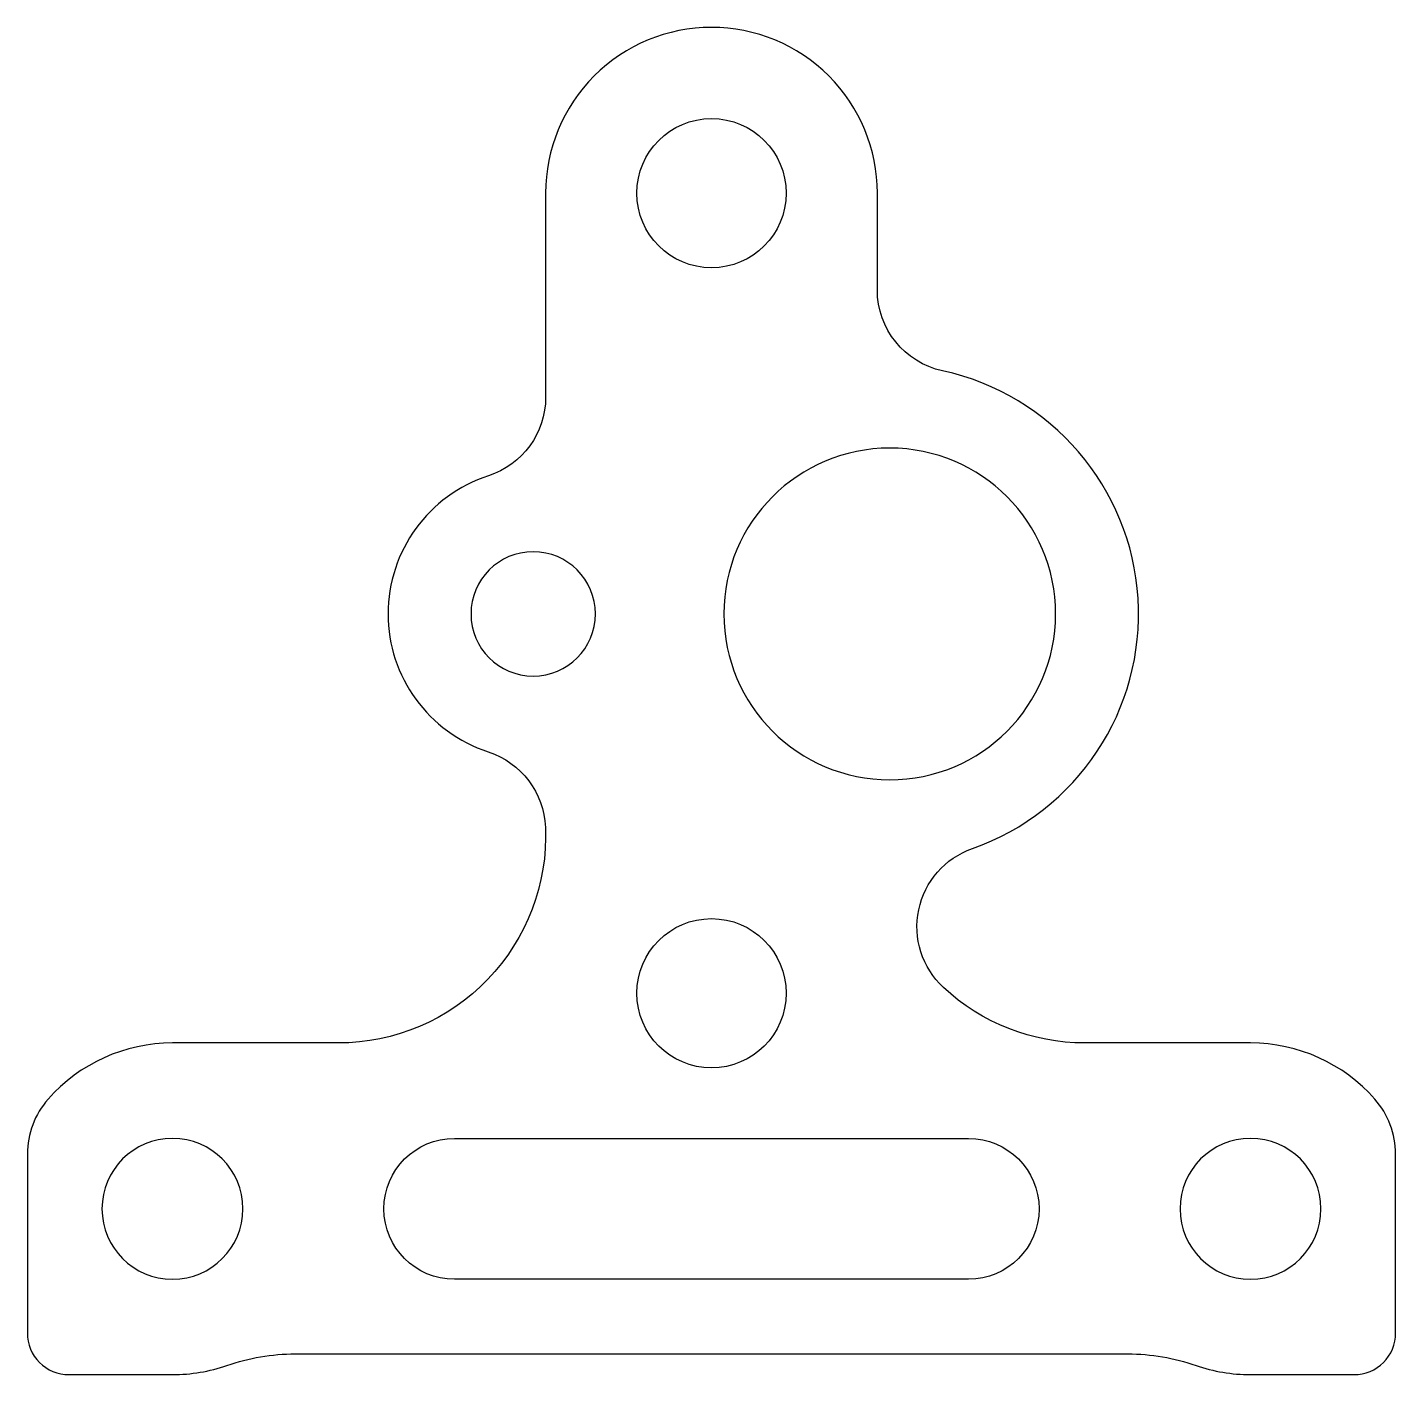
# Model space of a CAD drawing. Header units: millimetres. Extents: x -22.3 to 10.7, y 49.4 to 81.9.
import ezdxf

# ---------------------------------------------------------------- set-up
doc = ezdxf.new("R2010")
doc.units = ezdxf.units.MM
doc.layers.get('0').update_dxf_attribs({"linetype": 'CONTINUOUS'})

msp = doc.modelspace()

# ---------------------------------------------------------------- linework, layer by layer
for points in [[(-18.791, 49.405, 0.08392), (-17.476, 49.627, -0.08392), (-15.833, 49.905), (4.251, 49.905, -0.08392), (5.895, 49.627, 0.08392), (7.209, 49.405), (9.709, 49.405, 0.414214), (10.709, 50.405), (10.709, 54.728, 0.182676), (10.209, 56.05, 0.21525), (7.209, 57.405), (3.209, 57.405, -0.189632), (-0.198, 58.745, -0.563816), (0.501, 62.095, 0.755894), (-0.216, 73.618, -0.352799), (-1.791, 75.572), (-1.791, 77.905, 0.414214), (-5.791, 81.905, 0.414214), (-9.791, 77.905), (-9.791, 72.986, -0.324898), (-11.173, 71.084, 0.726306), (-11.174, 64.427, -0.313698), (-9.795, 62.606, -0.426036), (-14.791, 57.405), (-18.791, 57.405, 0.21525), (-21.791, 56.05, 0.182676), (-22.291, 54.728), (-22.291, 50.405, 0.414214), (-21.291, 49.405)], [(0.409, 51.705), (-11.991, 51.705, -1), (-11.991, 55.105), (0.409, 55.105, -1)]]:
    msp.add_lwpolyline(points, format="xyb", close=True)
for centre in [(-5.791, 77.905), (-5.791, 58.605)]:
    msp.add_circle(centre, 1.8)
at = {"extrusion": (-3.02689e-16, 0, -1)}
for centre, radius in [((1.491, 67.755, 0), 4), ((10.091, 67.755, 0), 1.5)]:
    msp.add_circle(centre, radius, dxfattribs=at)
at = {"extrusion": (3.89261e-23, -8.7373e-23, -1)}
for centre in [(18.791, 53.405), (-7.209, 53.405)]:
    msp.add_circle(centre, 1.7, dxfattribs=at)

doc.saveas('drawing.dxf')
